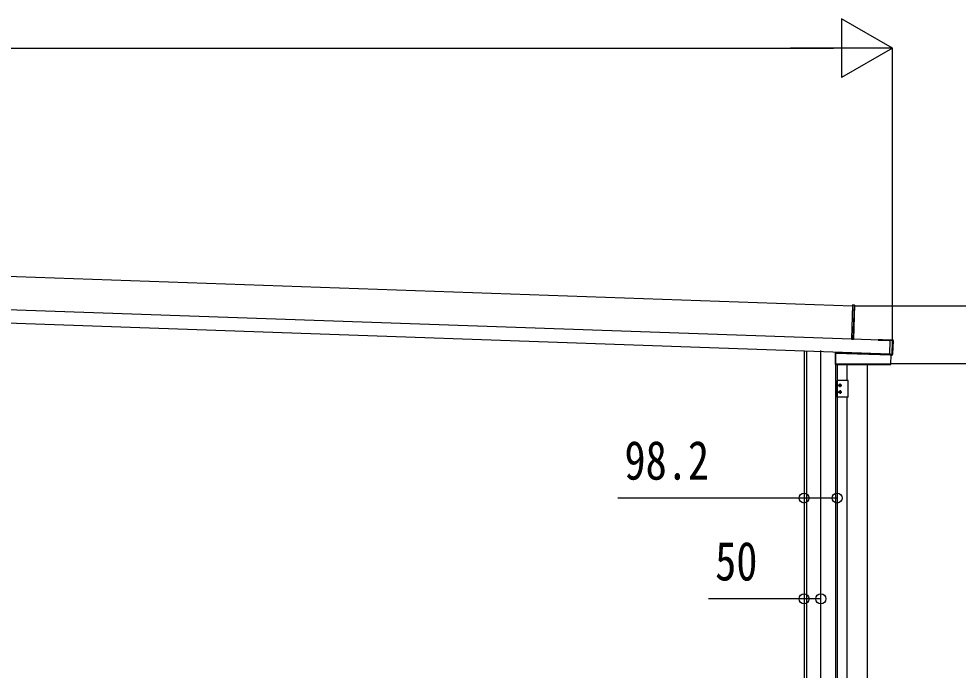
# Model space of a CAD drawing. Units: millimetres, scale not verified. Extents: x -14718 to 14718, y -10395 to 10395.
# Drawn here: x 3777 to 6570, y -6069 to -4131 of the extents above; entities that cross this region are included whole.
import ezdxf
from ezdxf.enums import TextEntityAlignment as Align

# ---------------------------------------------------------------- set-up
doc = ezdxf.new("R2010")
doc.units = ezdxf.units.MM
doc.header["$LTSCALE"] = 50
for name, color, linetype in [('0-3_YKK_12', 2, 'Continuous'), ('0-4_YKK_A1', 4, 'Continuous'), ('0-5_YKK_D', 6, 'Continuous')]:
    doc.layers.add(name, color=color, linetype=linetype)
doc.styles.add('ＭＳ ゴシック', font='')
doc.styles.get('ＭＳ ゴシック').set_extended_font_data('MS Gothic')

msp = doc.modelspace()

# ---------------------------------------------------------------- linework, layer by layer
at = {"layer": '0-3_YKK_12'}
msp.add_line((6161.57, -7909), (6161.57, -5117.51), dxfattribs=at)
at = {"layer": '0-4_YKK_A1'}
for p, q in [((1516.58, -4818.99), (6255.7, -4984.48)), ((6367.64, -5088.45), (972.99, -4900.07)), ((6366.24, -5128.43), (971.6, -4940.04)), ((6255.79, -4981.98), (6252.23, -5083.92)), ((6255.79, -4981.98), (6255.81, -4981.48)), ((6261.3, -4982.51), (6255.79, -4981.98)), ((6255.81, -4981.48), (6261.32, -4982.02)), ((6261.77, -4982.53), (6258.21, -5084.47)), ((6252.21, -5084.42), (6252.23, -5083.92)), ((6252.23, -5083.92), (6257.74, -5084.45)), ((6257.74, -5084.45), (6258.21, -5084.47)), ((6338.78, -5086.94), (6338.85, -5084.94)), ((6344.77, -5087.15), (6344.84, -5085.15)), ((6344.84, -5085.15), (6354.84, -5085.5)), ((6354.77, -5087.5), (6354.84, -5085.5)), ((6354.84, -5085.5), (6360.83, -5085.71)), ((6360.76, -5087.71), (6360.83, -5085.71)), ((6360.83, -5085.71), (6374.32, -5086.18)), ((6374.7, -5088.16), (6367.66, -5087.91)), ((6367.68, -5087.41), (6367.69, -5087.06)), ((6368.89, -5087.11), (6367.69, -5087.06)), ((6367.69, -5087.06), (6367.69, -5087.06)), ((6368.89, -5087.11), (6367.69, -5087.06)), ((6368.89, -5087.11), (6368.89, -5087.11)), ((6369.33, -5086.01), (6369.29, -5087.1)), ((6369.49, -5087.02), (6375.19, -5087.22)), ((6369.49, -5087.02), (6369.49, -5087.09)), ((6373.26, -5129.21), (6374.7, -5088.16)), ((6375.19, -5088.18), (6373.76, -5129.23)), ((6375.67, -5087.73), (6374.2, -5129.71)), ((6375.19, -5088.18), (6374.7, -5088.16)), ((6374.71, -5087.66), (6375.19, -5087.22)), ((6375.67, -5087.73), (6375.19, -5088.18)), ((6375.86, -5128.26), (6377.22, -5089.28)), ((6111.57, -5119.02), (6111.57, -7356.5)), ((6118.43, -5119.26), (6118.43, -7856.5)), ((6204.27, -5125.28), (6204.64, -5125.3)), ((6204.27, -5125.28), (6204.27, -5158.76)), ((6204.94, -5125), (6204.57, -5124.98)), ((6204.65, -5125.3), (6204.94, -5125.3)), ((6204.65, -5125.3), (6204.65, -5158.38)), ((6204.77, -5124.78), (6204.77, -5122.79)), ((6204.94, -5125.3), (6204.96, -5125)), ((6204.94, -5125.3), (6369.76, -5131.05)), ((6204.94, -5158.38), (6204.94, -5125.3)), ((6204.96, -5125), (6367.75, -5130.68)), ((6205.11, -5124.8), (6205.41, -5124.81)), ((6205.11, -5124.8), (6205.41, -5124.8)), ((6205.41, -5124.8), (6205.41, -5122.81)), ((6367.26, -5130.46), (6205.41, -5124.81)), ((6366.21, -5129.47), (6366.2, -5129.82)), ((6366.2, -5129.82), (6367.4, -5129.86)), ((6366.2, -5129.82), (6366.2, -5129.82)), ((6366.2, -5129.82), (6367.4, -5129.86)), ((6367.28, -5129.85), (6367.26, -5130.46)), ((6367.56, -5130.48), (6367.26, -5130.46)), ((6367.4, -5129.86), (6367.4, -5129.86)), ((6367.56, -5130.48), (6367.58, -5129.87)), ((6367.67, -5130.66), (6367.69, -5129.87)), ((6369.77, -5130.75), (6367.75, -5130.68)), ((6367.77, -5130.66), (6367.8, -5129.86)), ((6367.99, -5129.92), (6367.99, -5129.99)), ((6373.69, -5130.19), (6367.99, -5129.99)), ((6369.76, -5131.05), (6368.81, -5158.38)), ((6369.11, -5158.39), (6370.06, -5131.06)), ((6369.48, -5158.77), (6370.44, -5131.08)), ((6369.77, -5130.75), (6369.76, -5131.05)), ((6370.06, -5131.06), (6369.76, -5131.05)), ((6370.15, -5130.77), (6369.77, -5130.75)), ((6370.06, -5131.06), (6370.44, -5131.08)), ((6372.75, -5131.15), (6370.54, -5131.08)), ((6373.69, -5130.19), (6373.24, -5129.71)), ((6373.76, -5129.23), (6373.26, -5129.21)), ((6373.76, -5129.23), (6374.2, -5129.71)), ((6204.65, -5158.38), (6204.27, -5158.76)), ((6204.56, -5159.06), (6204.94, -5158.68)), ((6204.56, -5159.06), (6369.18, -5159.06)), ((6204.94, -5158.38), (6204.65, -5158.38)), ((6204.7, -5159.06), (6204.7, -7856.5)), ((6368.81, -5158.38), (6204.94, -5158.38)), ((6204.94, -5158.38), (6204.94, -5158.68)), ((6204.94, -5158.68), (6368.81, -5158.68)), ((6209.77, -5159.06), (6209.77, -7356.5)), ((6239.7, -5206.5), (6239.7, -5159.06)), ((6299.9, -7246.5), (6299.9, -5159.06)), ((6368.81, -5158.38), (6368.81, -5158.68)), ((6368.81, -5158.38), (6369.11, -5158.39)), ((6368.81, -5158.68), (6369.18, -5159.06)), ((6369.48, -5158.77), (6369.11, -5158.39)), ((6242.36, -5206.5), (6210.06, -5206.5)), ((6210.06, -5256.5), (6210.06, -5206.5)), ((6213.27, -5221.5), (6224.27, -5221.5)), ((6218.77, -5227), (6218.77, -5216)), ((6220, -5221.91), (6220.82, -5221.91)), ((6242.36, -5256.5), (6242.36, -5206.5)), ((6213.27, -5241.5), (6224.27, -5241.5)), ((6218.77, -5236), (6218.77, -5247)), ((6220, -5241.09), (6220.82, -5241.09)), ((6242.36, -5256.5), (6210.06, -5256.5)), ((6239.7, -6186.5), (6239.7, -5256.5))]:
    msp.add_line(p, q, dxfattribs=at)
for points in [[(6257.74, -5084.45), (6261.3, -4982.51), (6261.77, -4982.53)], [(6332.35, -5084.71), (6332.28, -5086.71), (6367.52, -5087.94)], [(6332.35, -5084.71), (6338.85, -5084.94), (6344.84, -5085.15)], [(6366.21, -5129.47), (6366.23, -5128.97), (6367.66, -5087.91), (6367.68, -5087.41)], [(6367.68, -5087.41), (6374.71, -5087.66), (6374.7, -5088.16)], [(6369.49, -5087.09), (6369.43, -5087.09), (6369.39, -5087.11)], [(6205.11, -5122.8), (6205.11, -5124.8), (6204.77, -5124.78)], [(6366.23, -5128.97), (6373.26, -5129.21), (6373.24, -5129.71), (6366.21, -5129.47)], [(6367.9, -5129.9), (6367.94, -5129.91), (6367.99, -5129.92)], [(6217.54, -5221.09), (6216.72, -5221.09), (6216.72, -5221.91), (6217.54, -5221.91)], [(6219.18, -5220.27), (6219.18, -5219.45), (6218.36, -5219.45), (6218.36, -5220.27)], [(6220.82, -5221.91), (6220.82, -5221.09), (6220, -5221.09)], [(6217.54, -5241.91), (6216.72, -5241.91), (6216.72, -5241.09), (6217.54, -5241.09)], [(6218.36, -5222.73), (6218.36, -5223.55), (6219.18, -5223.55), (6219.18, -5222.73)], [(6218.36, -5240.27), (6218.36, -5239.45), (6219.18, -5239.45), (6219.18, -5240.27)], [(6219.18, -5242.73), (6219.18, -5243.55), (6218.36, -5243.55), (6218.36, -5242.73)], [(6220.82, -5241.09), (6220.82, -5241.91), (6220, -5241.91)]]:
    msp.add_lwpolyline(points, dxfattribs=at)
for centre in [(6218.77, -5221.5), (6218.77, -5241.5)]:
    msp.add_circle(centre, 3.5, dxfattribs=at)
for centre, radius, start, end in [((6259.26, -4982.19), 2.07, 351.06854, 4.93146), ((6261.27, -4982.51), 0.5, 358, 84.5), ((6369.13, -5083.1), 4.01, 266.55184, 273.90119), ((6374.22, -5089.18), 3, 358, 88), ((6374.69, -5088.16), 0.501, 358.24971, 87.75029), ((6204.94, -5125.3), 0.3, 88.19064, 179.87538), ((6204.94, -5125.3), 0.3, 90.16173, 180.04449), ((6204.95, -5125.3), 0.3, 88.05611, 180.04719), ((6204.94, -5125.16), 0.159, 86.02272, 89.97728), ((6367.38, -5133.57), 3.71, 81.82188, 89.76035), ((6367.76, -5130.48), 0.2, 178, 268), ((6369.76, -5131.05), 0.3, 357.94657, 87.94647), ((6372.86, -5128.15), 3, 268, 358), ((6373.26, -5129.21), 0.501, 268.24971, 357.75029), ((6204.95, -5158.38), 0.301, 180.24971, 269.75029), ((6368.81, -5158.38), 0.301, 270.23913, 357.76087), ((6217.54, -5220.27), 0.82, 270, 0), ((6217.54, -5222.73), 0.82, 0, 90), ((6220, -5220.27), 0.82, 180, 270), ((6220, -5222.73), 0.82, 90, 180), ((6217.54, -5240.27), 0.82, 270, 0), ((6217.54, -5242.73), 0.82, 0, 90), ((6220, -5240.27), 0.82, 180, 270), ((6220, -5242.73), 0.82, 90, 180)]:
    msp.add_arc(centre, radius, start, end, dxfattribs=at)
for centre, major_axis, ratio, start_param, end_param in [((6257.71, -5084.45), (-0.013, 0.504), 0.060033, 4.3753319, 4.7012916), ((6368.89, -5087.07), (0.6, -0.021), 0.061163, 4.712389, 6.2831853), ((6369.48, -5087.32), (-0.01, -0.3), 0.998135, 3.1415927, 3.9545103), ((6375.17, -5087.72), (0.367, 0.342), 0.99628, 5.4996506, 7.06672), ((6204.57, -5125.28), (-0.3, 0.01), 0.998133, 4.7490956, 6.3180268), ((6204.56, -5124.78), (-0.2, 0.007), 0.998133, 1.607503, 3.1764341), ((6204.65, -5124.8), (0, 0.5), 0.061125, 3.1027435, 3.1394501), ((6204.94, -5124.8), (0.007, 0.2), 0.854479, 3.1782993, 4.712389), ((6204.94, -5124.8), (0.47, -0.016), 0.425228, 4.7490956, 6.2831853), ((6204.94, -5124.8), (-0.011, 0.2), 0.151815, 3.0913179, 3.1280246), ((6204.91, -5124.8), (0.201, -0.007), 0.992577, 6.2831853, 6.3180268), ((6204.91, -5124.8), (-0.501, 0.017), 0.998133, 3.1415927, 3.1764341), ((6367.76, -5130.48), (0.5, -0.017), 0.4, 3.1415927, 4.712389), ((6367.39, -5129.89), (0.6, -0.021), 0.061163, 6.2831853, 7.8539816), ((6368, -5129.69), (-0.01, -0.3), 0.998135, 5.4691958, 6.2831853), ((6370.14, -5131.07), (0.3, -0.01), 0.998135, 0, 1.5707963), ((6373.7, -5129.69), (0.342, -0.367), 0.99628, 5.4996506, 7.06672), ((6204.57, -5158.76), (0.213, 0.213), 0.99628, 2.358058, 3.9251274), ((6369.17, -5158.76), (-0.209, 0.217), 0.996405, 2.3754474, 3.9077379)]:
    msp.add_ellipse(centre, major_axis=major_axis, ratio=ratio, start_param=start_param, end_param=end_param, dxfattribs=at)
at = {"layer": '0-5_YKK_D'}
for p, q in [((6374.57, -4218.5), (6223.02, -4131)), ((6223.02, -4131), (6223.02, -4306)), ((1139.57, -4218.5), (6199.57, -4218.5)), ((6374.57, -4218.5), (6071.46, -4218.5)), ((6374.57, -4218.5), (6223.02, -4306)), ((6374.57, -5088.18), (6374.57, -4217.5)), ((6261.22, -4984.51), (7962.57, -4984.51)), ((6367.76, -5156.5), (7162.57, -5156.5))]:
    msp.add_line(p, q, dxfattribs=at)
for points in [[(6209.77, -5556.5), (6111.57, -5556.5), (5557.77, -5556.5)], [(6161.57, -5856.5), (6111.57, -5856.5), (5827.27, -5856.5)]]:
    msp.add_lwpolyline(points, dxfattribs=at)
for centre in [(6111.57, -5556.5), (6209.77, -5556.5), (6111.57, -5856.5), (6161.57, -5856.5)]:
    msp.add_circle(centre, 14.88, dxfattribs=at)

# ---------------------------------------------------------------- texts
at = {"layer": '0-5_YKK_D', "style": 'ＭＳ ゴシック', "width": 0.8}
for s, p in [('98.2', (5577.77, -5536.5)), ('50', (5847.27, -5836.5))]:
    msp.add_text(s, height=115.5, dxfattribs=at).set_placement(p, align=Align.BOTTOM_LEFT)

doc.saveas('drawing.dxf')
